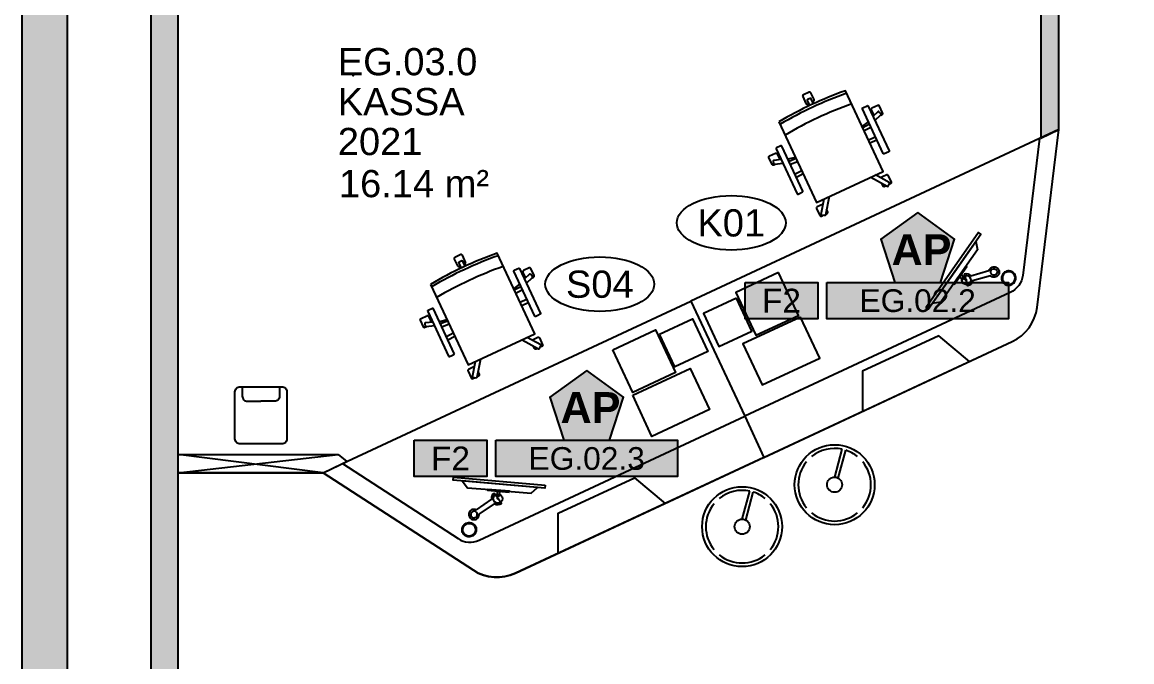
# Model space of a CAD drawing. Header units: centimetres. Extents: x 27325 to 30593, y 7169 to 9080.
# Drawn here: x 27482 to 28093, y 7791 to 8143 of the extents above; entities that cross this region are included whole.
import ezdxf
from ezdxf.enums import TextEntityAlignment as Align

# ---------------------------------------------------------------- set-up
doc = ezdxf.new("R2010")
doc.units = ezdxf.units.CM
doc.header["$LTSCALE"] = 2
for name, color, linetype in [('BE-T-PM', 7, 'Continuous'), ('BE-T-RNBVBF', 7, 'Continuous'), ('BS-WA-C-T', 253, 'Continuous'), ('BS-WA-S-T', 201, 'Continuous'), ('BS-WA-S-VI', 2, 'Continuous'), ('HB-KO-GIP-F0-C', 44, 'Continuous'), ('HB-KO-GIP-S', 224, 'Continuous'), ('HB-KO-HLZ-S', 30, 'Continuous'), ('HB-ZU-MOE-AP', 40, 'Continuous'), ('HB-ZU-MOE-SB', 202, 'Continuous')]:
    doc.layers.add(name, color=color, linetype=linetype)
doc.styles.add('AP', font='arialbd.ttf')
doc.styles.add('MOE', font='arial.ttf')
doc.styles.add('RNB', font='arial.ttf', dxfattribs={"width": 0.8})
doc.styles.get("Standard").update_dxf_attribs({"font": 'arial.ttf'})

# ---------------------------------------------------------------- blocks, each defined once
blk = doc.blocks.new('*U60')
at = {"color": 220}
for points in [[(-90.93, 68.23, 0.258618), (-111.29, 56.95), (-163.6, -26.77), (-151.81, -26.77), (-111.59, 37.59, -0.258618), (-101.42, 43.23), (60, 43.23), (60, 68.23)], [(-101.74, 38.97, 0.116724), (-103.41, 39.61, 0.081376), (-104.69, 39.57, 0.081376), (-105.9, 39.12, 0.116724), (-107.21, 37.91, 0.116724), (-107.84, 36.24, 0.081376), (-107.81, 34.96, 0.081376), (-107.36, 33.75, 0.116724), (-106.14, 32.45, 0.116724), (-104.48, 31.81, 0.081376), (-103.19, 31.84, 0.081376), (-101.99, 32.29, 0.116724), (-100.68, 33.51, 0.116724), (-100.04, 35.17, 0.081376), (-100.08, 36.46, 0.081376), (-100.53, 37.66, 0.116724)], [(-101.99, 38.61, 0.116724), (-103.47, 39.17, 0.081376), (-104.61, 39.14, 0.081376), (-105.68, 38.74, 0.116724), (-106.84, 37.67, 0.116724), (-107.41, 36.18, 0.081376), (-107.38, 35.04, 0.081376), (-106.98, 33.97, 0.116724), (-105.9, 32.81, 0.116724), (-104.42, 32.24, 0.081376), (-103.28, 32.27, 0.081376), (-102.2, 32.67, 0.116724), (-101.04, 33.75, 0.116724), (-100.48, 35.23, 0.081376), (-100.51, 36.38, 0.081376), (-100.91, 37.45, 0.116724)], [(-82.9, 23.23, -0.289758), (-85.7, 25.72), (-95.86, 27.37, -0.082975), (-96.58, 26.78, -0.414214), (-100.48, 27.82, -0.414214), (-99.43, 31.71, -0.414214), (-95.54, 30.67, -0.032797), (-95.37, 30.33), (-85.21, 28.68, -0.289747), (-81.77, 30.14)], [(-99.79, 29.01, -0.414214), (-98.25, 31.03, -0.414214), (-96.22, 29.48, -0.414214), (-97.77, 27.46, -0.414214)]]:
    blk.add_lwpolyline(points, format="xyb", close=True, dxfattribs=at)
for points in [[(-65, 68.23), (-55.67, 48.23), (-9.33, 48.23), (0, 68.23)], [(-151.81, -26.77), (60, -26.77), (60, 43.23)]]:
    blk.add_lwpolyline(points, dxfattribs=at)
for points in [[(-55.73, 31.22), (-56.48, 32.52), (-100.3, 7.22), (-99.55, 5.92)], [(-79.93, 18.99), (-96.06, 9.68), (-94.95, 14.36), (-84.49, 20.4), (-80.07, 22.95), (-77.83, 24.24), (-64.56, 31.9), (-59.95, 30.52)], [(8.99, 6.68), (43.99, 6.68), (43.99, 31.68), (8.99, 31.68)], [(-75.19, 26.34), (-74.94, 25.9), (-85.34, 19.9), (-85.59, 20.34)], [(-75.19, 26.34), (-74.94, 25.9), (-85.34, 19.9), (-85.59, 20.34)], [(9.64, -20.64), (35.64, -20.64), (35.64, 5.36), (9.64, 5.36)], [(36.61, -17.64), (56.61, -17.64), (56.61, 2.36), (36.61, 2.36)]]:
    blk.add_lwpolyline(points, close=True, dxfattribs=at)
blk.add_lwpolyline([(-80.96, 26.03), (-79.65, 23.76), (-80.95, 23.01), (-82.26, 25.28)], close=True)
blk.add_circle((-82.39, 26.89), 2.5, dxfattribs=at)
blk.add_circle((-82.3, 26.84), 0.25)
at = {"style": 'MOE', "flags": 1}
for tag, p, height in [('BEZEICHNUNG', (-67.74, -64.16), 15), ('HOEHE', (-67.74, -81.86), 12.5), ('HERSTELLER', (-67.74, -98.36), 12.5), ('INVENTARNUMMER', (-67.74, -116.57), 12.5)]:
    blk.add_attdef(tag, p, '', height=height, dxfattribs=at)
blk = doc.blocks.new('*U59')
at = {"color": 220}
for points in [[(90.93, 68.23, -0.258618), (111.29, 56.95), (163.6, -26.77), (151.81, -26.77), (111.59, 37.59, 0.258618), (101.42, 43.23), (-60, 43.23), (-60, 68.23)], [(101.74, 38.97, -0.116724), (103.41, 39.61, -0.081376), (104.69, 39.57, -0.081376), (105.9, 39.12, -0.116724), (107.21, 37.91, -0.116724), (107.84, 36.24, -0.081376), (107.81, 34.96, -0.081376), (107.36, 33.75, -0.116724), (106.14, 32.45, -0.116724), (104.48, 31.81, -0.081376), (103.19, 31.84, -0.081376), (101.99, 32.29, -0.116724), (100.68, 33.51, -0.116724), (100.04, 35.17, -0.081376), (100.08, 36.46, -0.081376), (100.53, 37.66, -0.116724)], [(101.99, 38.61, -0.116724), (103.47, 39.17, -0.081376), (104.61, 39.14, -0.081376), (105.68, 38.74, -0.116724), (106.84, 37.67, -0.116724), (107.41, 36.18, -0.081376), (107.38, 35.04, -0.081376), (106.98, 33.97, -0.116724), (105.9, 32.81, -0.116724), (104.42, 32.24, -0.081376), (103.28, 32.27, -0.081376), (102.2, 32.67, -0.116724), (101.04, 33.75, -0.116724), (100.48, 35.23, -0.081376), (100.51, 36.38, -0.081376), (100.91, 37.45, -0.116724)], [(82.9, 23.23, 0.289758), (85.7, 25.72), (95.86, 27.37, 0.082975), (96.58, 26.78, 0.414214), (100.48, 27.82, 0.414214), (99.43, 31.71, 0.414214), (95.54, 30.67, 0.032797), (95.37, 30.33), (85.21, 28.68, 0.289747), (81.77, 30.14)], [(99.79, 29.01, 0.414214), (98.25, 31.03, 0.414214), (96.22, 29.48, 0.414214), (97.77, 27.46, 0.414214)]]:
    blk.add_lwpolyline(points, format="xyb", close=True, dxfattribs=at)
for points in [[(65, 68.23), (55.67, 48.23), (9.33, 48.23), (0, 68.23)], [(151.81, -26.77), (-60, -26.77), (-60, 43.23)]]:
    blk.add_lwpolyline(points, dxfattribs=at)
for points in [[(-8.99, 6.68), (-43.99, 6.68), (-43.99, 31.68), (-8.99, 31.68)], [(55.73, 31.22), (56.48, 32.52), (100.3, 7.22), (99.55, 5.92)], [(79.93, 18.99), (96.06, 9.68), (94.95, 14.36), (84.49, 20.4), (80.07, 22.95), (77.83, 24.24), (64.56, 31.9), (59.95, 30.52)], [(75.19, 26.34), (74.94, 25.9), (85.34, 19.9), (85.59, 20.34)], [(75.19, 26.34), (74.94, 25.9), (85.34, 19.9), (85.59, 20.34)], [(-36.61, -17.64), (-56.61, -17.64), (-56.61, 2.36), (-36.61, 2.36)], [(-9.64, -20.64), (-35.64, -20.64), (-35.64, 5.36), (-9.64, 5.36)]]:
    blk.add_lwpolyline(points, close=True, dxfattribs=at)
blk.add_lwpolyline([(80.96, 26.03), (79.65, 23.76), (80.95, 23.01), (82.26, 25.28)], close=True)
blk.add_circle((82.39, 26.89), 2.5, dxfattribs=at)
blk.add_circle((82.3, 26.84), 0.25)
at = {"style": 'MOE', "flags": 1}
for tag, p, height in [('BEZEICHNUNG', (-67.74, -64.16), 15), ('HOEHE', (-67.74, -81.86), 12.5), ('HERSTELLER', (-67.74, -98.36), 12.5), ('INVENTARNUMMER', (-67.74, -116.57), 12.5)]:
    blk.add_attdef(tag, p, '', height=height, dxfattribs=at)
blk = doc.blocks.new('*U61')
at = {"color": 0}
blk.add_lwpolyline([(-14.3, -2.86, -0.414214), (-11.44, 0), (11.44, 0, -0.414214), (14.3, -2.86), (14.3, -28.59, -0.414214), (11.44, -31.45), (-11.44, -31.46, -0.414214), (-14.3, -28.6)], format="xyb", close=True, dxfattribs=at)
for points in [[(-10.26, 0), (-10.26, -5.13, 0.414214), (-7.4, -7.99), (0, -7.99)], [(10.26, 0), (10.26, -5.13, -0.414214), (7.4, -7.99), (0, -7.99)]]:
    blk.add_lwpolyline(points, format="xyb", dxfattribs=at)
at = {"style": 'MOE', "flags": 1}
for tag, p, height in [('BEZEICHNUNG', (-50.47, -69.2), 15), ('HOEHE', (-50.47, -86.9), 12.5), ('HERSTELLER', (-50.47, -103.4), 12.5), ('INVENTARNUMMER', (-50.47, -121.61), 12.5)]:
    blk.add_attdef(tag, p, '', height=height, dxfattribs=at)
blk = doc.blocks.new('*U63')
at = {"color": 0}
for p, q in [((0.08, 4.16), (4.2, 19.55)), ((2.01, 3.64), (6.14, 19.04))]:
    blk.add_line(p, q, dxfattribs=at)
for radius in [22.02, 4.16]:
    blk.add_circle((0, 0), radius, dxfattribs=at)
for start, end in [(77.86598, 129.26083), (50.73917, 72.13402), (140.73917, 219.26083), (320.73917, 39.26083), (230.73917, 309.26083)]:
    blk.add_arc((0, 0), 20, start, end)
at = {"style": 'MOE', "flags": 1}
for tag, p, height in [('BEZEICHNUNG', (-50.47, -69.11), 15), ('HOEHE', (-50.47, -86.81), 12.5), ('HERSTELLER', (-50.47, -103.31), 12.5), ('INVENTARNUMMER', (-50.47, -121.52), 12.5)]:
    blk.add_attdef(tag, p, '', height=height, dxfattribs=at)
blk = doc.blocks.new('SBM-CHAIR-S')
for p, q in [((-20.25, 27.37), (-24.45, 28.24)), ((-20.25, 26.71), (-24.45, 26.89)), ((-20.25, 24.77), (-24.45, 24.96)), ((20.25, 27.37), (24.45, 28.24)), ((20.25, 26.71), (24.45, 26.89)), ((20.25, 24.77), (24.45, 24.96)), ((-20.25, 19.26), (-24.45, 19.07)), ((20.25, 19.26), (24.45, 19.07)), ((-20.25, 17.32), (-24.45, 17.14)), ((20.25, 17.32), (24.45, 17.14))]:
    blk.add_line(p, q)
for points in [[(1.22, 51.22), (1.76, 51.22, 0.414254), (2.46, 51.92), (2.46, 56.1, 0.414173), (1.76, 56.8), (-1.77, 56.8, 0.414214), (-2.47, 56.1), (-2.47, 51.92, 0.414214), (-1.77, 51.22), (-1.22, 51.22)], [(1.22, 49.99), (1.22, 53.02, 0.414214), (0.82, 53.42), (-0.82, 53.42, 0.414214), (-1.22, 53.02), (-1.22, 49.99)], [(-32.06, 28.63), (-32.87, 28.63, -0.414214), (-33.57, 29.33), (-33.57, 33.5, -0.414214), (-32.87, 34.2), (-29.34, 34.2, -0.414214), (-28.64, 33.5), (-28.64, 30.09)], [(-27.95, 27.29), (-32.26, 28.7, -0.414214), (-32.52, 29.2), (-32.01, 30.77, -0.414214), (-31.51, 31.02), (-27.95, 29.87)], [(27.95, 27.29), (32.26, 28.7, 0.414214), (32.52, 29.2), (32.01, 30.77, 0.414214), (31.51, 31.02), (27.95, 29.87)], [(32.06, 28.63), (32.87, 28.63, 0.414214), (33.57, 29.33), (33.57, 33.5, 0.414214), (32.87, 34.2), (29.34, 34.2, 0.414214), (28.64, 33.5), (28.64, 30.09)], [(-12.65, 0), (-18.72, -8.34, -0.414153), (-19.28, -8.43), (-20.59, -7.47, -0.414275), (-20.68, -6.92), (-15.66, 0)], [(12.65, 0), (18.72, -8.34, 0.414153), (19.28, -8.43), (20.59, -7.47, 0.414275), (20.68, -6.92), (15.66, 0)], [(-17.37, -2.36), (-20.99, -2.36, 0.414214), (-21.69, -3.06), (-21.69, -7.23, 0.414214), (-20.99, -7.93), (-19.96, -7.93)], [(-18.42, -7.93), (-17.46, -7.93, 0.414214), (-16.76, -7.23), (-16.76, -5.65)], [(18.42, -7.93), (17.46, -7.93, -0.414214), (16.76, -7.23), (16.76, -5.65)], [(17.37, -2.36), (20.99, -2.36, -0.414214), (21.69, -3.06), (21.69, -7.23, -0.414214), (20.99, -7.93), (19.96, -7.93)]]:
    blk.add_lwpolyline(points, format="xyb")
for points in [[(-20.25, 49), (-20.25, 0), (20.25, 0), (20.25, 49, 0.049279)], [(-26.2, 8.51), (-24.85, 8.51, 0.414214), (-24.45, 8.91), (-24.45, 36.11, 0.414214), (-24.85, 36.51), (-27.55, 36.51, 0.414214), (-27.95, 36.11), (-27.95, 8.91, 0.414214), (-27.55, 8.51), (-26.2, 8.51)], [(26.2, 8.51), (24.85, 8.51, -0.414214), (24.45, 8.91), (24.45, 36.11, -0.414214), (24.85, 36.51), (27.55, 36.51, -0.414214), (27.95, 36.11), (27.95, 8.91, -0.414214), (27.55, 8.51), (26.2, 8.51)]]:
    blk.add_lwpolyline(points, format="xyb", close=True)
for centre, radius, start, end in [((0, -161.11), 209.59, 84.45569, 95.54431), ((0, -168.07), 210.04, 84.46764, 95.53236)]:
    blk.add_arc(centre, radius, start, end)
at = {"style": 'MOE', "flags": 1}
for tag, p, height in [('BEZEICHNUNG', (-29.01, -46.65), 15), ('HOEHE', (-29.01, -64.35), 12.5), ('HERSTELLER', (-29.01, -80.85), 12.5), ('INVENTARNUMMER', (-29.01, -99.06), 12.5)]:
    blk.add_attdef(tag, p, '', height=height, dxfattribs=at)
blk = doc.blocks.new('RNB-VBF')
at = {"layer": 'BE-T-PM'}
blk.add_point((0, 0), dxfattribs=at)
at = {"layer": 'BE-T-RNBVBF', "style": 'RNB'}
for tag, p in [('RAUM_NUMMER', (-8.55, 0.08)), ('RAUM_BEZEICHNUNG', (-8.55, -21.92)), ('RAUM_NUMMER_OE', (-8.55, -43.89)), ('FLAECHE', (-7.92, -67.07))]:
    blk.add_attdef(tag, p, '', height=15, dxfattribs=at)
for tag, p, height, flags in [('BELEGUNG_MAX', (72.45, -52.77), 2.5, 9), ('BELEGUNG_AUS_MOEBLIERUNGSPLAN', (72.45, -56.93), 2.5, 9), ('ID', (72.45, -61.1), 2.5, 9), ('BEMERKUNG', (72.45, -69.43), 2.5, 9), ('ID_RNB', (72.45, -65.27), 2.5, 9), ('RAUM_HOEHE', (72.45, -73.43), 2.5, 9), ('RAUM_NUMMER_PLATZHALTER', (-9.19, -89.28), 15, 1), ('RAUM_FUNKTION', (72.45, -77.43), 2.5, 9), ('RAUM_AUFBAU', (72.45, -81.43), 2.5, 9), ('RAUM_MIETEINHEIT', (72.45, -85.43), 2.5, 9), ('BODENBELAG_AUS_PLAN', (-9.19, -111.26), 15, 1)]:
    blk.add_attdef(tag, p, '', height=height, dxfattribs=dict(at, flags=flags))
blk = doc.blocks.new('SBM-NR')
at = {"color": 0}
blk.add_ellipse((0, 0), major_axis=(-30, 0), ratio=0.5, dxfattribs=at)
blk.add_attdef('SBM-NUMMER', text='', height=15, dxfattribs=at).set_placement((0, 0), align=Align.MIDDLE)
blk = doc.blocks.new('D-AP-CAMPUS')
at = {"true_color": 0xfa7d00}
for points in [[(12.5, 38.47), (-7.73, 23.78), (0, 0), (25, 0), (32.73, 23.78)], [(-82.5, 0), (-42.5, 0), (-42.5, -20), (-82.5, -20)], [(-37.5, 0), (62.5, 0), (62.5, -20), (-37.5, -20)]]:
    blk.add_hatch(color=30, dxfattribs=at).paths.add_polyline_path(points)
at = {"color": 30, "true_color": 0xfa7d00}
for points in [[(12.5, 38.47), (-7.73, 23.78), (0, 0), (25, 0), (32.73, 23.78)], [(-82.5, 0), (-42.5, 0), (-42.5, -20), (-82.5, -20)], [(-37.5, 0), (62.5, 0), (62.5, -20), (-37.5, -20)]]:
    blk.add_lwpolyline(points, close=True, dxfattribs=at)
at = {"color": 7, "true_color": 0xfefefe, "insert": (-1.89, 26.56), "char_height": 17, "attachment_point": 1, "style": 'AP'}
blk.add_mtext_dynamic_manual_height_columns('AP', width=29.6919, gutter_width=62.5, heights=[0], dxfattribs=at)
at = {"style": 'MOE', "flags": 1}
for tag, p in [('AP_ANZAHL', (44.03, 28.62)), ('AP_BESETZT', (44.03, 13.62))]:
    blk.add_attdef(tag, p, '', height=12.5, dxfattribs=at)
at = {"color": 7, "true_color": 0xfefefe, "style": 'MOE'}
for tag, height, p in [('WS_NR', 13.13, (-62.5, -10)), ('AP_NR', 12.5, (12.5, -10))]:
    blk.add_attdef(tag, text='', height=height, dxfattribs=at).set_placement(p, align=Align.MIDDLE_CENTER)

msp = doc.modelspace()

# ---------------------------------------------------------------- hatches: boundary and pattern name
at = {"layer": 'BS-WA-C-T'}
h = msp.add_hatch(color=256, dxfattribs=at)
h.paths.add_polyline_path([(27592.98, 8333.94), (27567.98, 8333.94), (27567.98, 8640.94), (27629.48, 8640.94), (27629.48, 8678.94), (27552.98, 8678.94), (27552.98, 8333.94), (27506.98, 8333.94), (27506.98, 8678.94), (27481.98, 8678.94), (27481.98, 7168.94), (27629.48, 7168.94), (27629.48, 7208.94), (27592.98, 7208.94), (27592.98, 7280.94), (27567.98, 7280.94), (27567.98, 8233.94), (27592.98, 8233.94)])
h.paths.add_polyline_path([(27552.98, 7208.94), (27506.98, 7208.94), (27506.98, 8318.94), (27552.98, 8318.94)], flags=16)
at = {"layer": 'HB-KO-GIP-F0-C'}
msp.add_hatch(color=256, dxfattribs=at).paths.add_polyline_path([(28052.98, 8233.94), (28042.98, 8233.94), (28042.98, 8079.27), (28044.65, 8080.05), (28052.98, 8083.94)])

# ---------------------------------------------------------------- linework, layer by layer
at = {"layer": 'BS-WA-S-T'}
for p, q in [((27481.98, 7168.94), (27481.98, 8678.94)), ((27506.98, 7208.94), (27506.98, 8318.94)), ((27552.98, 7208.94), (27552.98, 8318.94)), ((27567.98, 7280.94), (27567.98, 8233.94))]:
    msp.add_line(p, q, dxfattribs=at)
at = {"layer": 'BS-WA-S-VI'}
msp.add_lwpolyline([(27567.98, 7894.94), (27647.68, 7894.94), (27730.47, 7841.17, 0.258618), (27753.69, 7839.55), (28027.27, 7967.13, 0.258618), (28040.95, 7985.95), (28052.98, 8083.94)], format="xyb", dxfattribs=at)
at = {"layer": 'HB-KO-GIP-S'}
for p, q in [((28042.98, 8233.94), (28042.98, 8079.27)), ((28052.98, 8083.94), (28052.98, 8233.94)), ((28042.98, 8079.27), (28052.98, 8083.94))]:
    msp.add_line(p, q, dxfattribs=at)
at = {"layer": 'HB-KO-HLZ-S'}
for p, q in [((27567.98, 7904.94), (27656.03, 7904.94)), ((27567.98, 7894.94), (27656.03, 7904.94)), ((27647.68, 7894.94), (27567.98, 7904.94)), ((27656.03, 7904.94), (27660.71, 7901.02)), ((27647.68, 7894.94), (27660.71, 7901.02)), ((27647.68, 7894.94), (27567.98, 7894.94))]:
    msp.add_line(p, q, dxfattribs=at)

# ---------------------------------------------------------------- block references
at = {"layer": 'BE-T-RNBVBF'}
msp.add_blockref('RNB-VBF', (27664.35, 8113.73), dxfattribs=at).add_auto_attribs({'RAUM_NUMMER': 'EG.03.0', 'RAUM_BEZEICHNUNG': 'KASSA', 'RAUM_NUMMER_OE': '2021', 'FLAECHE': '16.14 m²'})
at = {"layer": 'HB-ZU-MOE-AP'}
for p, values in [((27962.69, 7999.68), {'AP_NR': 'EG.02.2', 'WS_NR': 'F2'}), ((27780.39, 7912.76), {'AP_NR': 'EG.02.3', 'WS_NR': 'F2'})]:
    msp.add_blockref('D-AP-CAMPUS', p, dxfattribs=at).add_auto_attribs(values)
at = {"layer": 'HB-ZU-MOE-SB'}
for name, p, rotation in [('SBM-CHAIR-S', (27937.86, 8052.32), 24.99999204807925), ('*U60', (27916.02, 7990.53), 204.9999948457212), ('SBM-CHAIR-S', (27745.9, 7962.81), 24.99999204807925), ('*U59', (27807.27, 7939.82), 204.9999948457212)]:
    msp.add_blockref(name, p, dxfattribs=dict(at, rotation=rotation))
at = {"layer": 'HB-ZU-MOE-SB', "color": 7}
for p, values in [((27872.53, 8032.53), {'SBM-NUMMER': 'K01'}), ((27800.11, 7998.76), {'SBM-NUMMER': 'S04'})]:
    msp.add_blockref('SBM-NR', p, dxfattribs=at).add_auto_attribs(values)
at = {"layer": 'HB-ZU-MOE-SB'}
for name, p in [('*U61', (27613.47, 7942.24)), ('*U63', (27929.43, 7888.3)), ('*U63', (27878.51, 7865.2))]:
    msp.add_blockref(name, p, dxfattribs=at)

doc.saveas('drawing.dxf')
